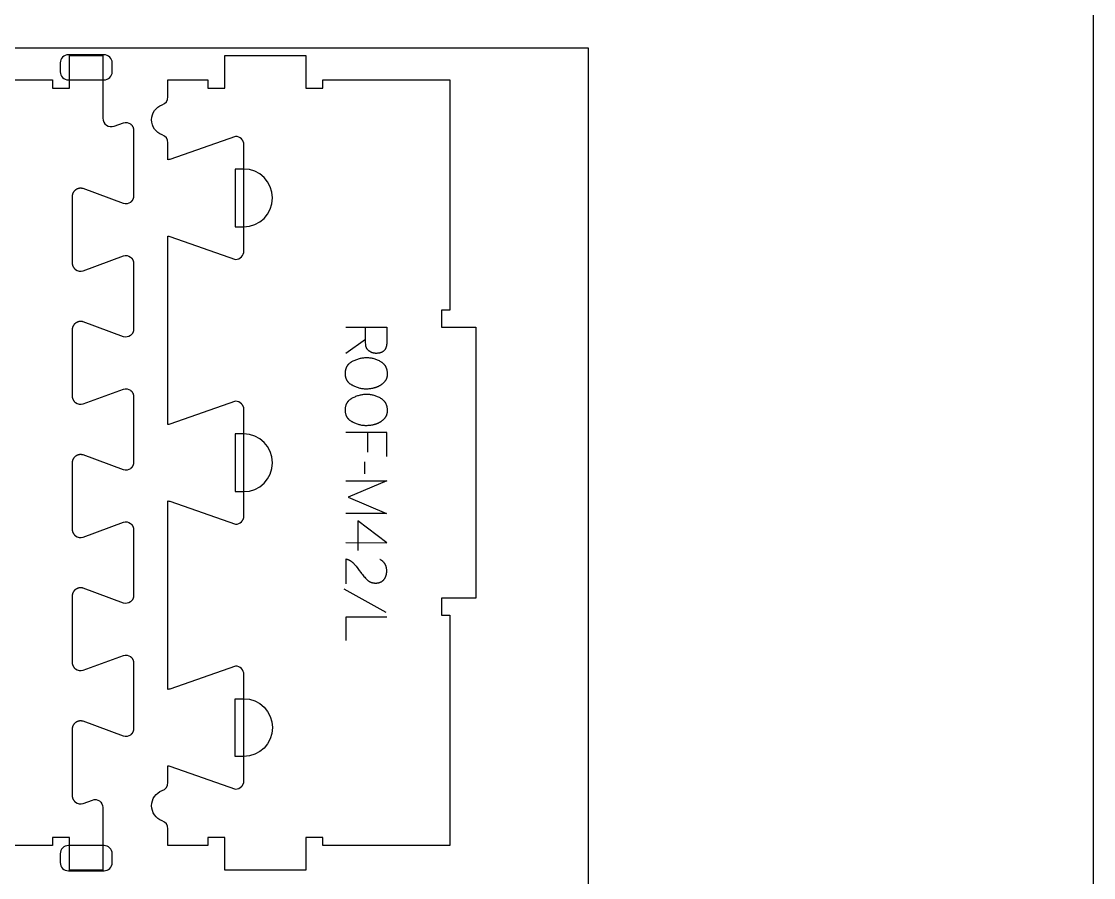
# Model space of a CAD drawing. Extents: x -10701 to -7518, y -84343 to -75479.
# Drawn here: x -8307 to -7518, y -76793 to -76163 of the extents above; entities that cross this region are included whole.
import ezdxf

# ---------------------------------------------------------------- set-up
doc = ezdxf.new("R2010")
doc.units = 0
for name, color, linetype in [('0_SHEET_SPRUCEPLY_2440X122', 1, 'CONTINUOUS'), ('1_ANYTOOL_1MMDEEP_LABELS_S', 2, 'CONTINUOUS'), ('4_ANYTOOL_CUTTHROUGH_OUTSI', 5, 'CONTINUOUS'), ('5_ANYTOOL_HALF_MILL_9MM_IN', 3, 'CONTINUOUS'), ('DONOTCUT', 18, 'CONTINUOUS')]:
    doc.layers.add(name, color=color, linetype=linetype)

msp = doc.modelspace()

# ---------------------------------------------------------------- linework, layer by layer
at = {"layer": '0_SHEET_SPRUCEPLY_2440X122'}
msp.add_lwpolyline([(-10329.71, -76182.96), (-10329.71, -77402.96), (-7889.71, -77402.96), (-7889.71, -76182.96)], close=True, dxfattribs=at)
at = {"layer": '1_ANYTOOL_1MMDEEP_LABELS_S'}
for points in [[(-8068.33, -76388.13), (-8038.33, -76388.13), (-8038.33, -76399.49), (-8038.33, -76399.98), (-8038.36, -76400.45), (-8038.37, -76400.68), (-8038.39, -76400.91), (-8038.42, -76401.13), (-8038.45, -76401.35), (-8038.48, -76401.57), (-8038.52, -76401.78), (-8038.56, -76401.99), (-8038.6, -76402.19), (-8038.65, -76402.39), (-8038.7, -76402.59), (-8038.76, -76402.78), (-8038.82, -76402.97), (-8038.88, -76403.16), (-8038.95, -76403.34), (-8039.02, -76403.52), (-8039.09, -76403.69), (-8039.17, -76403.86), (-8039.25, -76404.02), (-8039.34, -76404.19), (-8039.43, -76404.34), (-8039.52, -76404.5), (-8039.62, -76404.65), (-8039.72, -76404.79), (-8039.83, -76404.93), (-8039.94, -76405.07), (-8040.05, -76405.21), (-8040.17, -76405.34), (-8040.29, -76405.46), (-8040.41, -76405.59), (-8040.54, -76405.7), (-8040.67, -76405.82), (-8040.81, -76405.93), (-8040.95, -76406.04), (-8041.09, -76406.14), (-8041.24, -76406.24), (-8041.39, -76406.34), (-8041.54, -76406.43), (-8041.7, -76406.51), (-8041.87, -76406.6), (-8042.03, -76406.68), (-8042.2, -76406.75), (-8042.38, -76406.83), (-8042.56, -76406.89), (-8042.74, -76406.96), (-8042.92, -76407.02), (-8043.11, -76407.08), (-8043.31, -76407.13), (-8043.5, -76407.18), (-8043.7, -76407.22), (-8043.91, -76407.26), (-8044.12, -76407.3), (-8044.33, -76407.33), (-8044.55, -76407.36), (-8044.77, -76407.39), (-8044.99, -76407.41), (-8045.22, -76407.43), (-8045.69, -76407.45), (-8046.17, -76407.46), (-8046.34, -76407.45), (-8046.52, -76407.45), (-8046.69, -76407.44), (-8046.87, -76407.43), (-8047.04, -76407.41), (-8047.21, -76407.39), (-8047.38, -76407.37), (-8047.55, -76407.35), (-8047.72, -76407.32), (-8047.89, -76407.28), (-8048.06, -76407.25), (-8048.22, -76407.21), (-8048.39, -76407.16), (-8048.55, -76407.12), (-8048.72, -76407.07), (-8048.88, -76407.01), (-8049.04, -76406.95), (-8049.2, -76406.89), (-8049.36, -76406.83), (-8049.52, -76406.76), (-8049.68, -76406.69), (-8049.83, -76406.62), (-8049.99, -76406.54), (-8050.15, -76406.46), (-8050.3, -76406.37), (-8050.45, -76406.28), (-8050.61, -76406.19), (-8050.76, -76406.09), (-8050.91, -76406), (-8051.06, -76405.89), (-8051.21, -76405.79), (-8051.35, -76405.68), (-8051.5, -76405.57), (-8051.64, -76405.45), (-8051.78, -76405.33), (-8051.91, -76405.21), (-8052.04, -76405.09), (-8052.16, -76404.97), (-8052.28, -76404.84), (-8052.39, -76404.71), (-8052.5, -76404.58), (-8052.61, -76404.45), (-8052.71, -76404.31), (-8052.8, -76404.17), (-8052.89, -76404.03), (-8052.98, -76403.89), (-8053.06, -76403.74), (-8053.14, -76403.59), (-8053.22, -76403.44), (-8053.29, -76403.29), (-8053.35, -76403.14), (-8053.41, -76402.98), (-8053.47, -76402.82), (-8053.52, -76402.66), (-8053.57, -76402.49), (-8053.61, -76402.32), (-8053.65, -76402.15), (-8053.68, -76401.98), (-8053.71, -76401.81), (-8053.74, -76401.63), (-8053.76, -76401.45), (-8053.78, -76401.27), (-8053.79, -76401.09), (-8053.86, -76399.16), (-8053.88, -76397.13), (-8053.88, -76388.17)], [(-8053.88, -76397.13), (-8068.37, -76407.59)], [(-8038.33, -76483.4), (-8038.33, -76465.74), (-8068.33, -76465.74)], [(-8052.3, -76480.23), (-8052.3, -76465.74)], [(-8054.44, -76496.04), (-8054.53, -76487.26)], [(-8068.33, -76501.19), (-8038.33, -76501.19), (-8066.7, -76513.19), (-8038.45, -76525.19), (-8068.33, -76525.19)], [(-8068.33, -76546.74), (-8038.28, -76546.79), (-8059.67, -76530.76)], [(-8059.67, -76530.76), (-8059.67, -76552.53)], [(-8068.28, -76576.96), (-8068.24, -76558.66), (-8067.78, -76558.8), (-8067.56, -76558.88), (-8067.34, -76558.96), (-8067.12, -76559.05), (-8066.9, -76559.14), (-8066.69, -76559.23), (-8066.47, -76559.33), (-8066.26, -76559.43), (-8066.06, -76559.53), (-8065.85, -76559.64), (-8065.65, -76559.75), (-8065.45, -76559.86), (-8065.25, -76559.98), (-8065.05, -76560.1), (-8064.86, -76560.23), (-8064.67, -76560.35), (-8064.48, -76560.49), (-8064.29, -76560.62), (-8064.11, -76560.76), (-8063.93, -76560.9), (-8063.75, -76561.05), (-8063.57, -76561.2), (-8063.4, -76561.35), (-8063.23, -76561.51), (-8063.06, -76561.67), (-8062.89, -76561.83), (-8062.72, -76562), (-8062.56, -76562.17), (-8062.4, -76562.35), (-8062.09, -76562.71), (-8060.87, -76564.18), (-8059.68, -76565.67), (-8058.53, -76567.18), (-8057.4, -76568.71), (-8056.84, -76569.46), (-8056.27, -76570.19), (-8055.69, -76570.91), (-8055.1, -76571.59), (-8054.51, -76572.26), (-8053.91, -76572.91), (-8053.3, -76573.53), (-8052.68, -76574.13), (-8052.53, -76574.27), (-8052.37, -76574.41), (-8052.21, -76574.55), (-8052.04, -76574.68), (-8051.88, -76574.81), (-8051.71, -76574.93), (-8051.54, -76575.05), (-8051.37, -76575.16), (-8051.19, -76575.27), (-8051.02, -76575.37), (-8050.84, -76575.47), (-8050.66, -76575.56), (-8050.47, -76575.65), (-8050.29, -76575.74), (-8050.1, -76575.82), (-8049.91, -76575.9), (-8049.71, -76575.97), (-8049.52, -76576.03), (-8049.32, -76576.1), (-8049.12, -76576.15), (-8048.92, -76576.21), (-8048.72, -76576.25), (-8048.51, -76576.3), (-8048.3, -76576.34), (-8048.09, -76576.37), (-8047.88, -76576.4), (-8047.66, -76576.43), (-8047.45, -76576.45), (-8047.23, -76576.46), (-8047, -76576.48), (-8046.78, -76576.48), (-8046.55, -76576.49), (-8046.3, -76576.48), (-8046.06, -76576.48), (-8045.82, -76576.46), (-8045.58, -76576.45), (-8045.34, -76576.42), (-8045.11, -76576.4), (-8044.88, -76576.36), (-8044.66, -76576.33), (-8044.44, -76576.29), (-8044.22, -76576.24), (-8044.01, -76576.19), (-8043.8, -76576.13), (-8043.6, -76576.07), (-8043.4, -76576), (-8043.2, -76575.93), (-8043.01, -76575.85), (-8042.82, -76575.77), (-8042.63, -76575.69), (-8042.45, -76575.59), (-8042.27, -76575.5), (-8042.1, -76575.4), (-8041.93, -76575.29), (-8041.76, -76575.18), (-8041.6, -76575.06), (-8041.44, -76574.94), (-8041.28, -76574.82), (-8041.13, -76574.68), (-8040.98, -76574.55), (-8040.84, -76574.41), (-8040.7, -76574.26), (-8040.56, -76574.11), (-8040.43, -76573.96), (-8040.3, -76573.8), (-8040.17, -76573.64), (-8040.05, -76573.47), (-8039.93, -76573.3), (-8039.82, -76573.13), (-8039.71, -76572.96), (-8039.61, -76572.79), (-8039.51, -76572.61), (-8039.41, -76572.43), (-8039.32, -76572.25), (-8039.23, -76572.06), (-8039.15, -76571.87), (-8039.07, -76571.68), (-8038.99, -76571.49), (-8038.92, -76571.29), (-8038.85, -76571.1), (-8038.79, -76570.89), (-8038.73, -76570.69), (-8038.67, -76570.49), (-8038.62, -76570.28), (-8038.57, -76570.07), (-8038.53, -76569.85), (-8038.49, -76569.64), (-8038.46, -76569.42), (-8038.43, -76569.19), (-8038.4, -76568.97), (-8038.38, -76568.74), (-8038.36, -76568.51), (-8038.34, -76568.28), (-8038.33, -76568.05), (-8038.33, -76567.57), (-8038.33, -76567.2), (-8038.35, -76566.84), (-8038.37, -76566.49), (-8038.41, -76566.14), (-8038.45, -76565.8), (-8038.5, -76565.47), (-8038.57, -76565.14), (-8038.64, -76564.82), (-8038.73, -76564.51), (-8038.77, -76564.35), (-8038.82, -76564.2), (-8038.87, -76564.05), (-8038.93, -76563.9), (-8038.98, -76563.75), (-8039.04, -76563.61), (-8039.1, -76563.46), (-8039.17, -76563.32), (-8039.23, -76563.18), (-8039.3, -76563.04), (-8039.37, -76562.9), (-8039.45, -76562.76), (-8039.52, -76562.63), (-8039.6, -76562.49), (-8039.68, -76562.36), (-8039.76, -76562.23), (-8039.85, -76562.1), (-8039.94, -76561.97), (-8040.03, -76561.85), (-8040.12, -76561.73), (-8040.22, -76561.6), (-8040.32, -76561.48), (-8040.42, -76561.37), (-8040.52, -76561.25), (-8040.63, -76561.13), (-8040.74, -76561.02), (-8040.85, -76560.91), (-8040.96, -76560.8), (-8041.08, -76560.69), (-8041.19, -76560.58), (-8041.31, -76560.47), (-8041.44, -76560.37), (-8041.69, -76560.17), (-8041.96, -76559.97), (-8042.23, -76559.78), (-8042.51, -76559.6), (-8042.81, -76559.42), (-8043.11, -76559.25), (-8043.43, -76559.09)], [(-8038.8, -76598.17), (-8069.57, -76580.99)], [(-8038.33, -76601.6), (-8068.33, -76601.6), (-8068.33, -76618.7)]]:
    msp.add_lwpolyline(points, dxfattribs=at)
for points in [[(-8037.98, -76422.59), (-8037.99, -76422.96), (-8038.01, -76423.32), (-8038.03, -76423.68), (-8038.07, -76424.03), (-8038.1, -76424.2), (-8038.13, -76424.37), (-8038.16, -76424.54), (-8038.19, -76424.71), (-8038.23, -76424.87), (-8038.27, -76425.04), (-8038.31, -76425.2), (-8038.35, -76425.36), (-8038.4, -76425.52), (-8038.45, -76425.68), (-8038.5, -76425.83), (-8038.56, -76425.98), (-8038.62, -76426.13), (-8038.68, -76426.28), (-8038.75, -76426.43), (-8038.81, -76426.58), (-8038.88, -76426.72), (-8038.96, -76426.87), (-8039.04, -76427.01), (-8039.11, -76427.15), (-8039.2, -76427.28), (-8039.28, -76427.42), (-8039.37, -76427.55), (-8039.46, -76427.69), (-8039.65, -76427.94), (-8039.84, -76428.2), (-8040.04, -76428.45), (-8040.25, -76428.69), (-8040.46, -76428.92), (-8040.68, -76429.15), (-8040.91, -76429.38), (-8041.14, -76429.6), (-8041.38, -76429.81), (-8041.62, -76430.02), (-8041.87, -76430.22), (-8042.12, -76430.41), (-8042.39, -76430.6), (-8042.66, -76430.79), (-8042.93, -76430.96), (-8043.21, -76431.14), (-8043.5, -76431.3), (-8043.79, -76431.46), (-8044.08, -76431.62), (-8044.38, -76431.76), (-8044.68, -76431.91), (-8044.98, -76432.05), (-8045.29, -76432.18), (-8045.6, -76432.3), (-8045.92, -76432.42), (-8046.23, -76432.54), (-8046.56, -76432.65), (-8046.88, -76432.75), (-8047.21, -76432.85), (-8047.55, -76432.94), (-8047.88, -76433.03), (-8048.23, -76433.11), (-8048.91, -76433.25), (-8049.58, -76433.38), (-8050.25, -76433.49), (-8050.91, -76433.57), (-8051.57, -76433.64), (-8052.22, -76433.69), (-8052.86, -76433.72), (-8053.5, -76433.73), (-8054.13, -76433.72), (-8054.77, -76433.68), (-8055.41, -76433.63), (-8056.05, -76433.56), (-8056.68, -76433.46), (-8057.32, -76433.34), (-8057.96, -76433.2), (-8058.6, -76433.04), (-8059.23, -76432.85), (-8059.87, -76432.65), (-8060.51, -76432.42), (-8061.15, -76432.17), (-8061.78, -76431.9), (-8062.42, -76431.61), (-8063.06, -76431.3), (-8063.7, -76430.96), (-8064.01, -76430.79), (-8064.31, -76430.61), (-8064.61, -76430.42), (-8064.89, -76430.22), (-8065.17, -76430.02), (-8065.43, -76429.81), (-8065.68, -76429.6), (-8065.93, -76429.38), (-8066.05, -76429.27), (-8066.16, -76429.16), (-8066.28, -76429.04), (-8066.39, -76428.92), (-8066.49, -76428.81), (-8066.6, -76428.69), (-8066.7, -76428.56), (-8066.8, -76428.44), (-8066.9, -76428.32), (-8067, -76428.19), (-8067.09, -76428.06), (-8067.18, -76427.93), (-8067.27, -76427.8), (-8067.36, -76427.67), (-8067.44, -76427.54), (-8067.52, -76427.4), (-8067.6, -76427.26), (-8067.68, -76427.13), (-8067.75, -76426.99), (-8067.82, -76426.84), (-8067.89, -76426.7), (-8067.96, -76426.56), (-8068.02, -76426.41), (-8068.08, -76426.26), (-8068.14, -76426.11), (-8068.19, -76425.96), (-8068.25, -76425.81), (-8068.3, -76425.65), (-8068.39, -76425.34), (-8068.48, -76425.02), (-8068.55, -76424.7), (-8068.62, -76424.36), (-8068.67, -76424.03), (-8068.72, -76423.68), (-8068.75, -76423.33), (-8068.78, -76422.97), (-8068.79, -76422.61), (-8068.8, -76422.24), (-8068.79, -76421.86), (-8068.78, -76421.48), (-8068.75, -76421.12), (-8068.72, -76420.75), (-8068.67, -76420.4), (-8068.61, -76420.05), (-8068.55, -76419.71), (-8068.47, -76419.37), (-8068.39, -76419.04), (-8068.29, -76418.72), (-8068.24, -76418.56), (-8068.18, -76418.4), (-8068.13, -76418.25), (-8068.07, -76418.09), (-8068.01, -76417.94), (-8067.94, -76417.79), (-8067.87, -76417.64), (-8067.8, -76417.49), (-8067.73, -76417.35), (-8067.66, -76417.21), (-8067.58, -76417.06), (-8067.5, -76416.92), (-8067.42, -76416.78), (-8067.33, -76416.65), (-8067.25, -76416.51), (-8067.16, -76416.38), (-8067.06, -76416.25), (-8066.97, -76416.11), (-8066.87, -76415.99), (-8066.77, -76415.86), (-8066.67, -76415.73), (-8066.56, -76415.61), (-8066.46, -76415.49), (-8066.35, -76415.37), (-8066.23, -76415.25), (-8066.12, -76415.13), (-8066, -76415.02), (-8065.88, -76414.9), (-8065.76, -76414.79), (-8065.63, -76414.68), (-8065.37, -76414.46), (-8065.1, -76414.25), (-8064.83, -76414.05), (-8064.54, -76413.85), (-8064.24, -76413.67), (-8063.93, -76413.48), (-8063.61, -76413.31), (-8062.96, -76412.97), (-8062.31, -76412.66), (-8061.66, -76412.37), (-8061.02, -76412.1), (-8060.37, -76411.85), (-8059.72, -76411.62), (-8059.07, -76411.42), (-8058.41, -76411.23), (-8057.76, -76411.07), (-8057.11, -76410.93), (-8056.46, -76410.81), (-8055.81, -76410.71), (-8055.16, -76410.64), (-8054.5, -76410.59), (-8053.85, -76410.55), (-8053.2, -76410.54), (-8052.5, -76410.55), (-8051.82, -76410.59), (-8051.13, -76410.64), (-8050.46, -76410.72), (-8049.79, -76410.82), (-8049.12, -76410.95), (-8048.47, -76411.1), (-8047.81, -76411.27), (-8047.17, -76411.46), (-8046.53, -76411.67), (-8045.89, -76411.91), (-8045.26, -76412.17), (-8044.64, -76412.45), (-8044.02, -76412.76), (-8043.41, -76413.08), (-8042.8, -76413.44), (-8042.51, -76413.62), (-8042.22, -76413.81), (-8041.94, -76414.01), (-8041.67, -76414.21), (-8041.41, -76414.42), (-8041.17, -76414.64), (-8040.93, -76414.86), (-8040.69, -76415.09), (-8040.58, -76415.21), (-8040.47, -76415.33), (-8040.37, -76415.45), (-8040.26, -76415.57), (-8040.16, -76415.7), (-8040.06, -76415.82), (-8039.96, -76415.95), (-8039.87, -76416.08), (-8039.77, -76416.21), (-8039.68, -76416.34), (-8039.59, -76416.47), (-8039.51, -76416.61), (-8039.42, -76416.75), (-8039.34, -76416.89), (-8039.26, -76417.03), (-8039.19, -76417.17), (-8039.11, -76417.31), (-8039.04, -76417.46), (-8038.91, -76417.75), (-8038.78, -76418.06), (-8038.66, -76418.37), (-8038.55, -76418.68), (-8038.45, -76419), (-8038.36, -76419.33), (-8038.28, -76419.67), (-8038.21, -76420.01), (-8038.15, -76420.36), (-8038.1, -76420.71), (-8038.06, -76421.07), (-8038.02, -76421.44), (-8038, -76421.82), (-8037.99, -76422.2)], [(-8037.98, -76449.54), (-8037.99, -76449.91), (-8038.01, -76450.28), (-8038.03, -76450.64), (-8038.07, -76450.99), (-8038.1, -76451.16), (-8038.13, -76451.33), (-8038.16, -76451.5), (-8038.19, -76451.67), (-8038.23, -76451.83), (-8038.27, -76451.99), (-8038.31, -76452.16), (-8038.35, -76452.32), (-8038.4, -76452.48), (-8038.45, -76452.63), (-8038.5, -76452.79), (-8038.56, -76452.94), (-8038.62, -76453.09), (-8038.68, -76453.24), (-8038.75, -76453.39), (-8038.81, -76453.54), (-8038.88, -76453.68), (-8038.96, -76453.82), (-8039.04, -76453.96), (-8039.11, -76454.1), (-8039.2, -76454.24), (-8039.28, -76454.38), (-8039.37, -76454.51), (-8039.46, -76454.64), (-8039.65, -76454.9), (-8039.84, -76455.16), (-8040.04, -76455.4), (-8040.25, -76455.65), (-8040.46, -76455.88), (-8040.68, -76456.11), (-8040.91, -76456.34), (-8041.14, -76456.55), (-8041.38, -76456.77), (-8041.62, -76456.97), (-8041.87, -76457.18), (-8042.12, -76457.37), (-8042.39, -76457.56), (-8042.66, -76457.74), (-8042.93, -76457.92), (-8043.21, -76458.09), (-8043.5, -76458.26), (-8043.79, -76458.42), (-8044.08, -76458.57), (-8044.38, -76458.72), (-8044.68, -76458.86), (-8044.98, -76459), (-8045.29, -76459.13), (-8045.6, -76459.26), (-8045.92, -76459.38), (-8046.23, -76459.5), (-8046.56, -76459.6), (-8046.88, -76459.71), (-8047.21, -76459.8), (-8047.55, -76459.9), (-8047.88, -76459.98), (-8048.23, -76460.06), (-8048.91, -76460.21), (-8049.58, -76460.34), (-8050.25, -76460.44), (-8050.91, -76460.53), (-8051.57, -76460.6), (-8052.22, -76460.65), (-8052.86, -76460.68), (-8053.5, -76460.69), (-8054.13, -76460.67), (-8054.77, -76460.64), (-8055.41, -76460.59), (-8056.05, -76460.51), (-8056.68, -76460.42), (-8057.32, -76460.3), (-8057.96, -76460.16), (-8058.6, -76459.99), (-8059.23, -76459.81), (-8059.87, -76459.61), (-8060.51, -76459.38), (-8061.15, -76459.13), (-8061.78, -76458.86), (-8062.42, -76458.57), (-8063.06, -76458.26), (-8063.7, -76457.92), (-8064.01, -76457.74), (-8064.31, -76457.56), (-8064.61, -76457.37), (-8064.89, -76457.18), (-8065.17, -76456.98), (-8065.43, -76456.77), (-8065.68, -76456.56), (-8065.93, -76456.34), (-8066.05, -76456.23), (-8066.16, -76456.11), (-8066.28, -76456), (-8066.39, -76455.88), (-8066.49, -76455.76), (-8066.6, -76455.64), (-8066.7, -76455.52), (-8066.8, -76455.4), (-8066.9, -76455.27), (-8067, -76455.15), (-8067.09, -76455.02), (-8067.18, -76454.89), (-8067.27, -76454.76), (-8067.36, -76454.63), (-8067.44, -76454.49), (-8067.52, -76454.36), (-8067.6, -76454.22), (-8067.68, -76454.08), (-8067.75, -76453.94), (-8067.82, -76453.8), (-8067.89, -76453.66), (-8067.96, -76453.51), (-8068.02, -76453.37), (-8068.08, -76453.22), (-8068.14, -76453.07), (-8068.19, -76452.92), (-8068.25, -76452.76), (-8068.3, -76452.61), (-8068.39, -76452.3), (-8068.48, -76451.98), (-8068.55, -76451.65), (-8068.62, -76451.32), (-8068.67, -76450.98), (-8068.72, -76450.64), (-8068.75, -76450.29), (-8068.78, -76449.93), (-8068.79, -76449.57), (-8068.8, -76449.2), (-8068.79, -76448.82), (-8068.78, -76448.44), (-8068.75, -76448.07), (-8068.72, -76447.71), (-8068.67, -76447.35), (-8068.61, -76447), (-8068.55, -76446.66), (-8068.47, -76446.33), (-8068.39, -76446), (-8068.29, -76445.67), (-8068.24, -76445.52), (-8068.18, -76445.36), (-8068.13, -76445.2), (-8068.07, -76445.05), (-8068.01, -76444.9), (-8067.94, -76444.75), (-8067.87, -76444.6), (-8067.8, -76444.45), (-8067.73, -76444.31), (-8067.66, -76444.16), (-8067.58, -76444.02), (-8067.5, -76443.88), (-8067.42, -76443.74), (-8067.33, -76443.6), (-8067.25, -76443.47), (-8067.16, -76443.33), (-8067.06, -76443.2), (-8066.97, -76443.07), (-8066.87, -76442.94), (-8066.77, -76442.82), (-8066.67, -76442.69), (-8066.56, -76442.57), (-8066.46, -76442.44), (-8066.35, -76442.32), (-8066.23, -76442.21), (-8066.12, -76442.09), (-8066, -76441.97), (-8065.88, -76441.86), (-8065.76, -76441.75), (-8065.63, -76441.64), (-8065.37, -76441.42), (-8065.1, -76441.21), (-8064.83, -76441.01), (-8064.54, -76440.81), (-8064.24, -76440.62), (-8063.93, -76440.44), (-8063.61, -76440.26), (-8062.96, -76439.93), (-8062.31, -76439.62), (-8061.66, -76439.32), (-8061.02, -76439.05), (-8060.37, -76438.81), (-8059.72, -76438.58), (-8059.07, -76438.37), (-8058.41, -76438.19), (-8057.76, -76438.03), (-8057.11, -76437.89), (-8056.46, -76437.77), (-8055.81, -76437.67), (-8055.16, -76437.6), (-8054.5, -76437.54), (-8053.85, -76437.51), (-8053.2, -76437.5), (-8052.5, -76437.51), (-8051.82, -76437.54), (-8051.13, -76437.6), (-8050.46, -76437.68), (-8049.79, -76437.78), (-8049.12, -76437.91), (-8048.47, -76438.05), (-8047.81, -76438.22), (-8047.17, -76438.41), (-8046.53, -76438.63), (-8045.89, -76438.87), (-8045.26, -76439.13), (-8044.64, -76439.41), (-8044.02, -76439.71), (-8043.41, -76440.04), (-8042.8, -76440.39), (-8042.51, -76440.58), (-8042.22, -76440.77), (-8041.94, -76440.96), (-8041.67, -76441.17), (-8041.41, -76441.38), (-8041.17, -76441.6), (-8040.93, -76441.82), (-8040.69, -76442.05), (-8040.58, -76442.17), (-8040.47, -76442.29), (-8040.37, -76442.41), (-8040.26, -76442.53), (-8040.16, -76442.65), (-8040.06, -76442.78), (-8039.96, -76442.91), (-8039.87, -76443.03), (-8039.77, -76443.17), (-8039.68, -76443.3), (-8039.59, -76443.43), (-8039.51, -76443.57), (-8039.42, -76443.7), (-8039.34, -76443.84), (-8039.26, -76443.98), (-8039.19, -76444.13), (-8039.11, -76444.27), (-8039.04, -76444.42), (-8038.91, -76444.71), (-8038.78, -76445.01), (-8038.66, -76445.32), (-8038.55, -76445.64), (-8038.45, -76445.96), (-8038.36, -76446.29), (-8038.28, -76446.62), (-8038.21, -76446.97), (-8038.15, -76447.31), (-8038.1, -76447.67), (-8038.06, -76448.03), (-8038.02, -76448.4), (-8038, -76448.77), (-8037.99, -76449.15)]]:
    msp.add_lwpolyline(points, close=True, dxfattribs=at)
at = {"layer": '4_ANYTOOL_CUTTHROUGH_OUTSI', "color": 5}
msp.add_lwpolyline([(-8334.81, -76206.21), (-8284.31, -76206.21), (-8284.31, -76212.21), (-8271.81, -76212.21), (-8271.81, -76188.21), (-8247.31, -76188.21), (-8247.31, -76234.35), (-8247.31, -76234.35, 0.522088), (-8238.89, -76240.21), (-8232.09, -76237.7, -0.236725), (-8227.02, -76238.6), (-8226.89, -76238.7), (-8226.76, -76238.8), (-8226.64, -76238.91), (-8226.51, -76239.02), (-8226.4, -76239.13), (-8226.28, -76239.25), (-8226.17, -76239.37), (-8226.06, -76239.5), (-8225.95, -76239.63), (-8225.85, -76239.76), (-8225.75, -76239.9), (-8225.65, -76240.04), (-8225.56, -76240.18), (-8225.47, -76240.33), (-8225.39, -76240.48), (-8225.31, -76240.63), (-8225.24, -76240.78), (-8225.17, -76240.94), (-8225.1, -76241.1), (-8225.04, -76241.25), (-8224.99, -76241.42), (-8224.93, -76241.58), (-8224.89, -76241.74), (-8224.85, -76241.9), (-8224.81, -76242.07), (-8224.78, -76242.23), (-8224.76, -76242.39), (-8224.73, -76242.56), (-8224.72, -76242.72), (-8224.71, -76242.89), (-8224.7, -76243.05), (-8224.7, -76243.21), (-8224.7, -76291.72), (-8224.7, -76291.88), (-8224.71, -76292.04), (-8224.72, -76292.21), (-8224.73, -76292.37), (-8224.76, -76292.53), (-8224.78, -76292.7), (-8224.81, -76292.86), (-8224.85, -76293.03), (-8224.89, -76293.19), (-8224.94, -76293.35), (-8224.99, -76293.51), (-8225.04, -76293.67), (-8225.1, -76293.83), (-8225.17, -76293.99), (-8225.24, -76294.15), (-8225.31, -76294.3), (-8225.39, -76294.45), (-8225.47, -76294.6), (-8225.56, -76294.74), (-8225.65, -76294.89), (-8225.75, -76295.03), (-8225.85, -76295.16), (-8225.95, -76295.3), (-8226.06, -76295.43), (-8226.17, -76295.55), (-8226.28, -76295.68), (-8226.4, -76295.8), (-8226.51, -76295.91), (-8226.64, -76296.02), (-8226.76, -76296.13), (-8226.89, -76296.23), (-8227.02, -76296.33, -0.236725), (-8232.09, -76297.23), (-8261.87, -76286.23), (-8261.88, -76286.22), (-8261.88, -76286.22), (-8262.04, -76286.18), (-8262.22, -76286.13), (-8262.39, -76286.09), (-8262.57, -76286.06), (-8262.74, -76286.03), (-8262.92, -76286.01), (-8263.1, -76285.99), (-8263.29, -76285.97), (-8263.47, -76285.96), (-8263.65, -76285.96), (-8263.84, -76285.96), (-8264.02, -76285.97), (-8264.2, -76285.98), (-8264.39, -76286), (-8264.57, -76286.03), (-8264.75, -76286.06), (-8264.94, -76286.09), (-8265.12, -76286.13), (-8265.3, -76286.18), (-8265.47, -76286.23), (-8265.65, -76286.28), (-8265.82, -76286.34), (-8265.99, -76286.41), (-8266.16, -76286.48), (-8266.33, -76286.55), (-8266.49, -76286.63), (-8266.65, -76286.72), (-8266.81, -76286.81), (-8266.96, -76286.9), (-8267.11, -76286.99), (-8267.26, -76287.09), (-8267.4, -76287.2), (-8267.54, -76287.3), (-8267.68, -76287.42), (-8267.81, -76287.53), (-8267.95, -76287.65), (-8268.08, -76287.78), (-8268.2, -76287.91), (-8268.33, -76288.04), (-8268.45, -76288.18), (-8268.56, -76288.32), (-8268.67, -76288.46), (-8268.78, -76288.61), (-8268.89, -76288.76), (-8268.99, -76288.92), (-8269.08, -76289.08), (-8269.17, -76289.24), (-8269.26, -76289.41), (-8269.34, -76289.57), (-8269.41, -76289.74), (-8269.48, -76289.91), (-8269.55, -76290.08), (-8269.61, -76290.26), (-8269.66, -76290.43), (-8269.71, -76290.61), (-8269.76, -76290.79), (-8269.8, -76290.97), (-8269.83, -76291.15), (-8269.86, -76291.32), (-8269.88, -76291.5), (-8269.9, -76291.68), (-8269.91, -76291.86), (-8269.92, -76292.03), (-8269.92, -76292.21), (-8269.92, -76340.72), (-8269.92, -76340.89), (-8269.91, -76341.07), (-8269.9, -76341.25), (-8269.88, -76341.43), (-8269.86, -76341.6), (-8269.83, -76341.78), (-8269.8, -76341.96), (-8269.76, -76342.14), (-8269.71, -76342.32), (-8269.66, -76342.49), (-8269.61, -76342.67), (-8269.55, -76342.84), (-8269.48, -76343.02), (-8269.41, -76343.19), (-8269.34, -76343.36), (-8269.26, -76343.52), (-8269.17, -76343.69), (-8269.08, -76343.85), (-8268.99, -76344.01), (-8268.89, -76344.16), (-8268.78, -76344.32), (-8268.67, -76344.46), (-8268.56, -76344.61), (-8268.45, -76344.75), (-8268.33, -76344.89), (-8268.2, -76345.02), (-8268.08, -76345.15), (-8267.95, -76345.28), (-8267.81, -76345.4), (-8267.68, -76345.51), (-8267.54, -76345.62), (-8267.4, -76345.73, 0.237079), (-8261.88, -76346.7), (-8261.87, -76346.7), (-8261.86, -76346.7), (-8232.09, -76335.7), (-8232.09, -76335.7, -0.236725), (-8227.02, -76336.6), (-8226.89, -76336.7), (-8226.76, -76336.8), (-8226.64, -76336.91), (-8226.51, -76337.02), (-8226.4, -76337.13), (-8226.28, -76337.25), (-8226.17, -76337.37), (-8226.06, -76337.5), (-8225.95, -76337.63), (-8225.85, -76337.76), (-8225.75, -76337.9), (-8225.65, -76338.04), (-8225.56, -76338.18), (-8225.47, -76338.33), (-8225.39, -76338.48), (-8225.31, -76338.63), (-8225.24, -76338.78), (-8225.17, -76338.94), (-8225.1, -76339.1), (-8225.04, -76339.25), (-8224.99, -76339.42), (-8224.94, -76339.58), (-8224.89, -76339.74), (-8224.85, -76339.9), (-8224.81, -76340.07), (-8224.78, -76340.23), (-8224.76, -76340.39), (-8224.73, -76340.56), (-8224.72, -76340.72), (-8224.71, -76340.89), (-8224.7, -76341.05), (-8224.7, -76341.21), (-8224.7, -76389.72), (-8224.7, -76389.88), (-8224.71, -76390.04), (-8224.72, -76390.21), (-8224.74, -76390.37), (-8224.76, -76390.53), (-8224.78, -76390.7), (-8224.81, -76390.86), (-8224.85, -76391.03), (-8224.89, -76391.19), (-8224.94, -76391.35), (-8224.99, -76391.51), (-8225.04, -76391.67), (-8225.1, -76391.83), (-8225.17, -76391.99), (-8225.24, -76392.15), (-8225.31, -76392.3), (-8225.39, -76392.45), (-8225.47, -76392.6), (-8225.56, -76392.74), (-8225.65, -76392.89), (-8225.75, -76393.03), (-8225.85, -76393.16), (-8225.95, -76393.3), (-8226.06, -76393.43), (-8226.17, -76393.55), (-8226.28, -76393.68), (-8226.4, -76393.8), (-8226.52, -76393.91), (-8226.64, -76394.02), (-8226.76, -76394.13), (-8226.89, -76394.23), (-8227.02, -76394.33, -0.236725), (-8232.09, -76395.23), (-8261.87, -76384.23), (-8261.88, -76384.22), (-8261.88, -76384.22), (-8262.05, -76384.18), (-8262.22, -76384.13), (-8262.39, -76384.09), (-8262.57, -76384.06), (-8262.74, -76384.03), (-8262.92, -76384.01), (-8263.1, -76383.99), (-8263.29, -76383.97), (-8263.47, -76383.96), (-8263.65, -76383.96), (-8263.84, -76383.96), (-8264.02, -76383.97), (-8264.2, -76383.98), (-8264.39, -76384), (-8264.57, -76384.03), (-8264.75, -76384.06), (-8264.94, -76384.09), (-8265.12, -76384.13), (-8265.3, -76384.18), (-8265.47, -76384.23), (-8265.65, -76384.28), (-8265.82, -76384.34), (-8265.99, -76384.41), (-8266.16, -76384.48), (-8266.33, -76384.55), (-8266.49, -76384.63), (-8266.65, -76384.72), (-8266.81, -76384.81), (-8266.96, -76384.9), (-8267.11, -76384.99), (-8267.26, -76385.09), (-8267.4, -76385.2), (-8267.54, -76385.3), (-8267.68, -76385.42), (-8267.81, -76385.53), (-8267.95, -76385.65), (-8268.08, -76385.78), (-8268.2, -76385.91), (-8268.33, -76386.04), (-8268.45, -76386.18), (-8268.56, -76386.32), (-8268.67, -76386.46), (-8268.78, -76386.61), (-8268.89, -76386.76), (-8268.99, -76386.92), (-8269.08, -76387.08), (-8269.17, -76387.24), (-8269.26, -76387.41), (-8269.34, -76387.57), (-8269.41, -76387.74), (-8269.48, -76387.91), (-8269.55, -76388.08), (-8269.61, -76388.26), (-8269.66, -76388.43), (-8269.71, -76388.61), (-8269.76, -76388.79), (-8269.8, -76388.97), (-8269.83, -76389.15), (-8269.86, -76389.32), (-8269.88, -76389.5), (-8269.9, -76389.68), (-8269.91, -76389.86), (-8269.92, -76390.03), (-8269.92, -76390.21), (-8269.92, -76438.72), (-8269.92, -76438.89), (-8269.91, -76439.07), (-8269.9, -76439.25), (-8269.88, -76439.43), (-8269.86, -76439.6), (-8269.83, -76439.78), (-8269.8, -76439.96), (-8269.76, -76440.14), (-8269.71, -76440.32), (-8269.66, -76440.49), (-8269.61, -76440.67), (-8269.55, -76440.84), (-8269.48, -76441.02), (-8269.41, -76441.19), (-8269.34, -76441.36), (-8269.26, -76441.52), (-8269.17, -76441.69), (-8269.08, -76441.85), (-8268.99, -76442.01), (-8268.89, -76442.16), (-8268.78, -76442.32), (-8268.67, -76442.46), (-8268.56, -76442.61), (-8268.45, -76442.75), (-8268.33, -76442.89), (-8268.2, -76443.02), (-8268.08, -76443.15), (-8267.95, -76443.28), (-8267.82, -76443.4), (-8267.68, -76443.51), (-8267.54, -76443.62), (-8267.4, -76443.73, 0.237079), (-8261.88, -76444.7), (-8261.87, -76444.7), (-8261.86, -76444.7), (-8232.09, -76433.7), (-8232.09, -76433.7, -0.236725), (-8227.02, -76434.6), (-8226.89, -76434.7), (-8226.76, -76434.8), (-8226.64, -76434.91), (-8226.52, -76435.02), (-8226.4, -76435.13), (-8226.28, -76435.25), (-8226.17, -76435.37), (-8226.06, -76435.5), (-8225.95, -76435.63), (-8225.85, -76435.76), (-8225.75, -76435.9), (-8225.65, -76436.04), (-8225.56, -76436.18), (-8225.47, -76436.33), (-8225.39, -76436.48), (-8225.31, -76436.63), (-8225.24, -76436.78), (-8225.17, -76436.94), (-8225.1, -76437.1), (-8225.04, -76437.25), (-8224.99, -76437.42), (-8224.94, -76437.58), (-8224.89, -76437.74), (-8224.85, -76437.9), (-8224.81, -76438.07), (-8224.78, -76438.23), (-8224.76, -76438.39), (-8224.74, -76438.56), (-8224.72, -76438.72), (-8224.71, -76438.89), (-8224.7, -76439.05), (-8224.7, -76439.21), (-8224.7, -76487.72), (-8224.7, -76487.88), (-8224.71, -76488.04), (-8224.72, -76488.21), (-8224.74, -76488.37), (-8224.76, -76488.53), (-8224.78, -76488.7), (-8224.81, -76488.86), (-8224.85, -76489.03), (-8224.89, -76489.19), (-8224.94, -76489.35), (-8224.99, -76489.51), (-8225.04, -76489.67), (-8225.1, -76489.83), (-8225.17, -76489.99), (-8225.24, -76490.15), (-8225.31, -76490.3), (-8225.39, -76490.45), (-8225.47, -76490.6), (-8225.56, -76490.74), (-8225.65, -76490.89), (-8225.75, -76491.03), (-8225.85, -76491.16), (-8225.95, -76491.3), (-8226.06, -76491.43), (-8226.17, -76491.55), (-8226.28, -76491.68), (-8226.4, -76491.8), (-8226.52, -76491.91), (-8226.64, -76492.02), (-8226.76, -76492.13), (-8226.89, -76492.23), (-8227.02, -76492.33, -0.236725), (-8232.09, -76493.23), (-8261.87, -76482.23), (-8261.88, -76482.22), (-8261.88, -76482.22), (-8262.05, -76482.18), (-8262.22, -76482.13), (-8262.39, -76482.09), (-8262.57, -76482.06), (-8262.74, -76482.03), (-8262.92, -76482.01), (-8263.1, -76481.99), (-8263.29, -76481.97), (-8263.47, -76481.96), (-8263.65, -76481.96), (-8263.84, -76481.96), (-8264.02, -76481.97), (-8264.2, -76481.98), (-8264.39, -76482), (-8264.57, -76482.03), (-8264.76, -76482.06), (-8264.94, -76482.09), (-8265.12, -76482.13), (-8265.3, -76482.18), (-8265.47, -76482.23), (-8265.65, -76482.28), (-8265.82, -76482.34), (-8266, -76482.41), (-8266.16, -76482.48), (-8266.33, -76482.55), (-8266.49, -76482.63), (-8266.65, -76482.72), (-8266.81, -76482.81), (-8266.96, -76482.9), (-8267.11, -76482.99), (-8267.26, -76483.09), (-8267.4, -76483.2), (-8267.54, -76483.3), (-8267.68, -76483.42), (-8267.82, -76483.53), (-8267.95, -76483.65), (-8268.08, -76483.78), (-8268.2, -76483.91), (-8268.33, -76484.04), (-8268.45, -76484.18), (-8268.56, -76484.32), (-8268.67, -76484.46), (-8268.78, -76484.61), (-8268.89, -76484.76), (-8268.99, -76484.92), (-8269.08, -76485.08), (-8269.17, -76485.24), (-8269.26, -76485.41), (-8269.34, -76485.57), (-8269.41, -76485.74), (-8269.48, -76485.91), (-8269.55, -76486.08), (-8269.61, -76486.26), (-8269.66, -76486.43), (-8269.71, -76486.61), (-8269.76, -76486.79), (-8269.8, -76486.97), (-8269.83, -76487.15), (-8269.86, -76487.32), (-8269.88, -76487.5), (-8269.9, -76487.68), (-8269.91, -76487.86), (-8269.92, -76488.03), (-8269.92, -76488.21), (-8269.92, -76536.72), (-8269.92, -76536.89), (-8269.91, -76537.07), (-8269.9, -76537.25), (-8269.88, -76537.43), (-8269.86, -76537.6), (-8269.83, -76537.78), (-8269.8, -76537.96), (-8269.76, -76538.14), (-8269.71, -76538.32), (-8269.67, -76538.49), (-8269.61, -76538.67), (-8269.55, -76538.84), (-8269.48, -76539.02), (-8269.41, -76539.19), (-8269.34, -76539.36), (-8269.26, -76539.52), (-8269.17, -76539.69), (-8269.08, -76539.85), (-8268.99, -76540.01), (-8268.89, -76540.16), (-8268.78, -76540.32), (-8268.68, -76540.46), (-8268.56, -76540.61), (-8268.45, -76540.75), (-8268.33, -76540.89), (-8268.2, -76541.02), (-8268.08, -76541.15), (-8267.95, -76541.28), (-8267.82, -76541.4), (-8267.68, -76541.51), (-8267.54, -76541.62), (-8267.4, -76541.73, 0.237079), (-8261.88, -76542.7), (-8261.87, -76542.7), (-8261.86, -76542.7), (-8232.09, -76531.7), (-8232.09, -76531.7, -0.236725), (-8227.02, -76532.6), (-8226.89, -76532.7), (-8226.76, -76532.8), (-8226.64, -76532.91), (-8226.52, -76533.02), (-8226.4, -76533.13), (-8226.28, -76533.25), (-8226.17, -76533.37), (-8226.06, -76533.5), (-8225.95, -76533.63), (-8225.85, -76533.76), (-8225.75, -76533.9), (-8225.65, -76534.04), (-8225.56, -76534.18), (-8225.47, -76534.33), (-8225.39, -76534.48), (-8225.31, -76534.63), (-8225.24, -76534.78), (-8225.17, -76534.94), (-8225.1, -76535.1), (-8225.04, -76535.25), (-8224.99, -76535.42), (-8224.94, -76535.58), (-8224.89, -76535.74), (-8224.85, -76535.9), (-8224.81, -76536.07), (-8224.78, -76536.23), (-8224.76, -76536.39), (-8224.74, -76536.56), (-8224.72, -76536.72), (-8224.71, -76536.89), (-8224.7, -76537.05), (-8224.7, -76537.21), (-8224.7, -76585.72), (-8224.7, -76585.88), (-8224.71, -76586.04), (-8224.72, -76586.21), (-8224.74, -76586.37), (-8224.76, -76586.53), (-8224.78, -76586.7), (-8224.81, -76586.86), (-8224.85, -76587.03), (-8224.89, -76587.19), (-8224.94, -76587.35), (-8224.99, -76587.51), (-8225.04, -76587.67), (-8225.1, -76587.83), (-8225.17, -76587.99), (-8225.24, -76588.15), (-8225.31, -76588.3), (-8225.39, -76588.45), (-8225.47, -76588.6), (-8225.56, -76588.74), (-8225.65, -76588.89), (-8225.75, -76589.03), (-8225.85, -76589.16), (-8225.95, -76589.3), (-8226.06, -76589.43), (-8226.17, -76589.55), (-8226.28, -76589.68), (-8226.4, -76589.8), (-8226.52, -76589.91), (-8226.64, -76590.02), (-8226.76, -76590.13), (-8226.89, -76590.23), (-8227.02, -76590.33, -0.236725), (-8232.09, -76591.23), (-8261.87, -76580.23), (-8261.88, -76580.22), (-8261.88, -76580.22), (-8262.05, -76580.18), (-8262.22, -76580.13), (-8262.39, -76580.09), (-8262.57, -76580.06), (-8262.74, -76580.03), (-8262.92, -76580.01), (-8263.1, -76579.99), (-8263.29, -76579.97), (-8263.47, -76579.96), (-8263.65, -76579.96), (-8263.84, -76579.96), (-8264.02, -76579.97), (-8264.21, -76579.98), (-8264.39, -76580), (-8264.57, -76580.03), (-8264.76, -76580.06), (-8264.94, -76580.09), (-8265.12, -76580.13), (-8265.3, -76580.18), (-8265.48, -76580.23), (-8265.65, -76580.28), (-8265.82, -76580.34), (-8266, -76580.41), (-8266.16, -76580.48), (-8266.33, -76580.55), (-8266.49, -76580.63), (-8266.65, -76580.72), (-8266.81, -76580.81), (-8266.96, -76580.9), (-8267.11, -76580.99), (-8267.26, -76581.09), (-8267.4, -76581.2), (-8267.54, -76581.3), (-8267.68, -76581.42), (-8267.82, -76581.53), (-8267.95, -76581.65), (-8268.08, -76581.78), (-8268.2, -76581.91), (-8268.33, -76582.04), (-8268.45, -76582.18), (-8268.56, -76582.32), (-8268.68, -76582.46), (-8268.78, -76582.61), (-8268.89, -76582.76), (-8268.99, -76582.92), (-8269.08, -76583.08), (-8269.17, -76583.24), (-8269.26, -76583.41), (-8269.34, -76583.57), (-8269.41, -76583.74), (-8269.48, -76583.91), (-8269.55, -76584.08), (-8269.61, -76584.26), (-8269.67, -76584.43), (-8269.71, -76584.61), (-8269.76, -76584.79), (-8269.8, -76584.97), (-8269.83, -76585.15), (-8269.86, -76585.32), (-8269.88, -76585.5), (-8269.9, -76585.68), (-8269.91, -76585.86), (-8269.92, -76586.03), (-8269.92, -76586.21), (-8269.92, -76634.72), (-8269.92, -76634.89), (-8269.91, -76635.07), (-8269.9, -76635.25), (-8269.88, -76635.43), (-8269.86, -76635.6), (-8269.83, -76635.78), (-8269.8, -76635.96), (-8269.76, -76636.14), (-8269.72, -76636.32), (-8269.67, -76636.49), (-8269.61, -76636.67), (-8269.55, -76636.84), (-8269.49, -76637.02), (-8269.41, -76637.19), (-8269.34, -76637.36), (-8269.26, -76637.52), (-8269.17, -76637.69), (-8269.08, -76637.85), (-8268.99, -76638.01), (-8268.89, -76638.16), (-8268.78, -76638.32), (-8268.68, -76638.46), (-8268.56, -76638.61), (-8268.45, -76638.75), (-8268.33, -76638.89), (-8268.2, -76639.02), (-8268.08, -76639.15), (-8267.95, -76639.28), (-8267.82, -76639.4), (-8267.68, -76639.51), (-8267.54, -76639.62), (-8267.4, -76639.73, 0.237079), (-8261.88, -76640.7), (-8261.87, -76640.7), (-8261.86, -76640.7), (-8232.09, -76629.7), (-8232.09, -76629.7, -0.236725), (-8227.02, -76630.6), (-8226.89, -76630.7), (-8226.76, -76630.8), (-8226.64, -76630.91), (-8226.52, -76631.02), (-8226.4, -76631.13), (-8226.28, -76631.25), (-8226.17, -76631.37), (-8226.06, -76631.5), (-8225.95, -76631.63), (-8225.85, -76631.76), (-8225.75, -76631.9), (-8225.65, -76632.04), (-8225.56, -76632.18), (-8225.47, -76632.33), (-8225.39, -76632.48), (-8225.31, -76632.63), (-8225.24, -76632.78), (-8225.17, -76632.94), (-8225.1, -76633.1), (-8225.04, -76633.25), (-8224.99, -76633.42), (-8224.94, -76633.58), (-8224.89, -76633.74), (-8224.85, -76633.9), (-8224.81, -76634.07), (-8224.78, -76634.23), (-8224.76, -76634.39), (-8224.74, -76634.56), (-8224.72, -76634.72), (-8224.71, -76634.89), (-8224.7, -76635.05), (-8224.7, -76635.21), (-8224.7, -76683.72), (-8224.7, -76683.88), (-8224.71, -76684.04), (-8224.72, -76684.21), (-8224.74, -76684.37), (-8224.76, -76684.53), (-8224.78, -76684.7), (-8224.81, -76684.86), (-8224.85, -76685.03), (-8224.89, -76685.19), (-8224.94, -76685.35), (-8224.99, -76685.51), (-8225.04, -76685.67), (-8225.1, -76685.83), (-8225.17, -76685.99), (-8225.24, -76686.15), (-8225.31, -76686.3), (-8225.39, -76686.45), (-8225.47, -76686.6), (-8225.56, -76686.74), (-8225.65, -76686.89), (-8225.75, -76687.03), (-8225.85, -76687.16), (-8225.95, -76687.3), (-8226.06, -76687.43), (-8226.17, -76687.55), (-8226.28, -76687.68), (-8226.4, -76687.8), (-8226.52, -76687.91), (-8226.64, -76688.02), (-8226.76, -76688.13), (-8226.89, -76688.23), (-8227.02, -76688.33, -0.236725), (-8232.09, -76689.23), (-8261.87, -76678.23), (-8261.88, -76678.22), (-8261.88, -76678.22), (-8262.05, -76678.18), (-8262.22, -76678.13), (-8262.39, -76678.09), (-8262.57, -76678.06), (-8262.75, -76678.03), (-8262.92, -76678.01), (-8263.11, -76677.99), (-8263.29, -76677.97), (-8263.47, -76677.96), (-8263.65, -76677.96), (-8263.84, -76677.96), (-8264.02, -76677.97), (-8264.21, -76677.98), (-8264.39, -76678), (-8264.57, -76678.03), (-8264.76, -76678.06), (-8264.94, -76678.09), (-8265.12, -76678.13), (-8265.3, -76678.18), (-8265.48, -76678.23), (-8265.65, -76678.28), (-8265.83, -76678.34), (-8266, -76678.41), (-8266.17, -76678.48), (-8266.33, -76678.55), (-8266.49, -76678.63), (-8266.65, -76678.72), (-8266.81, -76678.81), (-8266.97, -76678.9), (-8267.12, -76678.99), (-8267.26, -76679.09), (-8267.4, -76679.2), (-8267.54, -76679.3), (-8267.68, -76679.42), (-8267.82, -76679.53), (-8267.95, -76679.65), (-8268.08, -76679.78), (-8268.2, -76679.91), (-8268.33, -76680.04), (-8268.45, -76680.18), (-8268.56, -76680.32), (-8268.68, -76680.46), (-8268.78, -76680.61), (-8268.89, -76680.76), (-8268.99, -76680.92), (-8269.08, -76681.08), (-8269.17, -76681.24), (-8269.26, -76681.41), (-8269.34, -76681.57), (-8269.41, -76681.74), (-8269.49, -76681.91), (-8269.55, -76682.08), (-8269.61, -76682.26), (-8269.67, -76682.43), (-8269.72, -76682.61), (-8269.76, -76682.79), (-8269.8, -76682.97), (-8269.83, -76683.15), (-8269.86, -76683.32), (-8269.88, -76683.5), (-8269.9, -76683.68), (-8269.91, -76683.86), (-8269.92, -76684.03), (-8269.92, -76684.21), (-8269.92, -76732.72), (-8269.92, -76732.89), (-8269.91, -76733.07), (-8269.9, -76733.25), (-8269.88, -76733.43), (-8269.86, -76733.6), (-8269.83, -76733.78), (-8269.8, -76733.96), (-8269.76, -76734.14), (-8269.72, -76734.32), (-8269.67, -76734.49), (-8269.61, -76734.67), (-8269.55, -76734.84), (-8269.49, -76735.02), (-8269.41, -76735.19), (-8269.34, -76735.36), (-8269.26, -76735.52), (-8269.17, -76735.69), (-8269.08, -76735.85), (-8268.99, -76736.01), (-8268.89, -76736.16), (-8268.78, -76736.32), (-8268.68, -76736.46), (-8268.56, -76736.61), (-8268.45, -76736.75), (-8268.33, -76736.89), (-8268.21, -76737.02), (-8268.08, -76737.15), (-8267.95, -76737.28), (-8267.82, -76737.4), (-8267.68, -76737.51), (-8267.54, -76737.62), (-8267.4, -76737.73, 0.237079), (-8261.88, -76738.7), (-8261.87, -76738.7), (-8261.86, -76738.7), (-8255.05, -76736.18), (-8255.05, -76736.18, -0.522087), (-8247.31, -76741.58), (-8247.31, -76787.71), (-8271.81, -76787.71), (-8271.81, -76763.71), (-8284.31, -76763.71), (-8284.31, -76769.71), (-8334.81, -76769.71)], format="xyb", dxfattribs=at)
msp.add_lwpolyline([(-8203.59, -76224.51, 0.317837), (-8199.43, -76218.62), (-8199.43, -76206.21), (-8169.93, -76206.21), (-8169.93, -76212.21), (-8157.43, -76212.21), (-8157.43, -76188.21), (-8097.93, -76188.21), (-8097.93, -76212.21), (-8085.43, -76212.21), (-8085.43, -76206.21), (-7991.93, -76206.21), (-7991.93, -76375.71), (-7997.93, -76375.71), (-7997.93, -76388.21), (-7972.7, -76388.21), (-7972.7, -76487.96), (-7972.7, -76587.71), (-7997.93, -76587.71), (-7997.93, -76600.21), (-7991.93, -76600.21), (-7991.93, -76769.71), (-8085.43, -76769.71), (-8085.43, -76763.71), (-8097.93, -76763.71), (-8097.93, -76787.71), (-8157.43, -76787.71), (-8157.43, -76763.71), (-8169.93, -76763.71), (-8169.93, -76769.71), (-8199.43, -76769.71), (-8199.43, -76757.31), (-8199.43, -76757.31, 0.317837), (-8203.59, -76751.42, -0.707107), (-8203.59, -76729.26, 0.317837), (-8199.43, -76723.37), (-8199.43, -76710.97, -0.061485), (-8198.04, -76711.2), (-8149.72, -76728.11), (-8149.68, -76728.11), (-8149.68, -76728.11, 0.198912), (-8145.26, -76726.28), (-8145.15, -76726.18), (-8145.05, -76726.07), (-8144.95, -76725.95), (-8144.85, -76725.84), (-8144.76, -76725.72), (-8144.66, -76725.6), (-8144.57, -76725.47), (-8144.49, -76725.35), (-8144.4, -76725.22), (-8144.32, -76725.09), (-8144.24, -76724.95), (-8144.17, -76724.82), (-8144.1, -76724.68), (-8144.03, -76724.54), (-8143.96, -76724.4), (-8143.9, -76724.26), (-8143.84, -76724.11), (-8143.79, -76723.97), (-8143.74, -76723.82), (-8143.69, -76723.67), (-8143.65, -76723.52), (-8143.61, -76723.37), (-8143.58, -76723.22), (-8143.54, -76723.07), (-8143.52, -76722.92), (-8143.49, -76722.77), (-8143.47, -76722.62), (-8143.45, -76722.47), (-8143.44, -76722.31), (-8143.43, -76722.16), (-8143.43, -76722.01), (-8143.43, -76721.86), (-8143.43, -76643.86, 0.414214), (-8149.68, -76637.61), (-8149.72, -76637.61), (-8149.76, -76637.63), (-8198.04, -76654.52), (-8198.04, -76654.52, -0.061485), (-8199.43, -76654.76), (-8199.43, -76516.07, -0.061485), (-8198.04, -76516.3), (-8149.72, -76533.21), (-8149.68, -76533.21), (-8149.68, -76533.21, 0.198912), (-8145.26, -76531.38), (-8145.15, -76531.28), (-8145.05, -76531.17), (-8144.95, -76531.05), (-8144.85, -76530.94), (-8144.76, -76530.82), (-8144.66, -76530.7), (-8144.57, -76530.57), (-8144.49, -76530.45), (-8144.4, -76530.32), (-8144.32, -76530.19), (-8144.24, -76530.05), (-8144.17, -76529.92), (-8144.1, -76529.78), (-8144.03, -76529.64), (-8143.96, -76529.5), (-8143.9, -76529.36), (-8143.84, -76529.21), (-8143.79, -76529.07), (-8143.74, -76528.92), (-8143.69, -76528.77), (-8143.65, -76528.62), (-8143.61, -76528.47), (-8143.58, -76528.32), (-8143.54, -76528.17), (-8143.52, -76528.02), (-8143.49, -76527.87), (-8143.47, -76527.72), (-8143.45, -76527.57), (-8143.44, -76527.41), (-8143.43, -76527.26), (-8143.43, -76527.11), (-8143.43, -76526.96), (-8143.43, -76448.96), (-8143.43, -76448.81), (-8143.43, -76448.66), (-8143.44, -76448.51), (-8143.45, -76448.36), (-8143.47, -76448.21), (-8143.49, -76448.06), (-8143.52, -76447.91), (-8143.54, -76447.76), (-8143.58, -76447.61), (-8143.61, -76447.46), (-8143.65, -76447.31), (-8143.69, -76447.16), (-8143.74, -76447.01), (-8143.79, -76446.86), (-8143.84, -76446.72), (-8143.9, -76446.57), (-8143.96, -76446.43), (-8144.03, -76446.29), (-8144.1, -76446.15), (-8144.17, -76446.01), (-8144.24, -76445.88), (-8144.32, -76445.74), (-8144.4, -76445.61), (-8144.49, -76445.48), (-8144.57, -76445.35), (-8144.66, -76445.23), (-8144.76, -76445.11), (-8144.85, -76444.99), (-8144.95, -76444.87), (-8145.05, -76444.76), (-8145.15, -76444.65), (-8145.26, -76444.54, 0.198912), (-8149.68, -76442.71), (-8149.72, -76442.71), (-8149.76, -76442.73), (-8198.04, -76459.62), (-8198.04, -76459.62, -0.061485), (-8199.43, -76459.86), (-8199.43, -76321.17, -0.061485), (-8198.04, -76321.4), (-8149.72, -76338.31), (-8149.68, -76338.31), (-8149.68, -76338.31, 0.414214), (-8143.43, -76332.06), (-8143.43, -76254.06), (-8143.43, -76253.91), (-8143.43, -76253.76), (-8143.44, -76253.61), (-8143.45, -76253.46), (-8143.47, -76253.31), (-8143.49, -76253.16), (-8143.52, -76253.01), (-8143.54, -76252.86), (-8143.58, -76252.71), (-8143.61, -76252.56), (-8143.65, -76252.41), (-8143.69, -76252.26), (-8143.74, -76252.11), (-8143.79, -76251.96), (-8143.84, -76251.82), (-8143.9, -76251.67), (-8143.96, -76251.53), (-8144.03, -76251.39), (-8144.1, -76251.25), (-8144.17, -76251.11), (-8144.24, -76250.98), (-8144.32, -76250.84), (-8144.4, -76250.71), (-8144.49, -76250.58), (-8144.57, -76250.45), (-8144.66, -76250.33), (-8144.76, -76250.21), (-8144.85, -76250.09), (-8144.95, -76249.97), (-8145.05, -76249.86), (-8145.15, -76249.75), (-8145.26, -76249.64, 0.198912), (-8149.68, -76247.81), (-8149.72, -76247.81), (-8149.76, -76247.83), (-8198.04, -76264.72), (-8198.04, -76264.72, -0.061485), (-8199.43, -76264.96), (-8199.43, -76252.56, 0.317837), (-8203.59, -76246.67, -0.707107)], format="xyb", close=True, dxfattribs=at)
at = {"layer": '5_ANYTOOL_HALF_MILL_9MM_IN', "color": 3}
for points in [[(-8272.69, -76187.71, 0.414214), (-8278.69, -76193.71), (-8278.69, -76200.21, 0.414214), (-8272.69, -76206.21), (-8246.44, -76206.21, 0.414214), (-8240.44, -76200.21), (-8240.44, -76193.71, 0.414214), (-8246.44, -76187.71)], [(-8143.68, -76314.31, 1), (-8143.68, -76271.81), (-8143.93, -76271.81), (-8149.93, -76271.81), (-8149.93, -76314.31), (-8143.93, -76314.31), (-8143.68, -76314.31)], [(-8143.68, -76509.21, 1), (-8143.68, -76466.71), (-8143.93, -76466.71), (-8149.93, -76466.71), (-8149.93, -76509.21), (-8143.93, -76509.21), (-8143.68, -76509.21)], [(-8143.68, -76661.61, -1), (-8143.68, -76704.11), (-8143.93, -76704.11), (-8149.93, -76704.11), (-8149.93, -76661.61), (-8143.93, -76661.61), (-8143.68, -76661.61)], [(-8272.69, -76769.71, 0.414214), (-8278.69, -76775.71), (-8278.69, -76782.21, 0.414214), (-8272.69, -76788.21), (-8246.44, -76788.21, 0.414214), (-8240.44, -76782.21), (-8240.44, -76775.71, 0.414214), (-8246.44, -76769.71)]]:
    msp.add_lwpolyline(points, format="xyb", close=True, dxfattribs=at)
at = {"layer": 'DONOTCUT'}
msp.add_lwpolyline([(-10701.41, -84342.5), (-7518.01, -84342.5), (-7518.01, -75478.95), (-10701.41, -75478.95)], close=True, dxfattribs=at)

doc.saveas('drawing.dxf')
